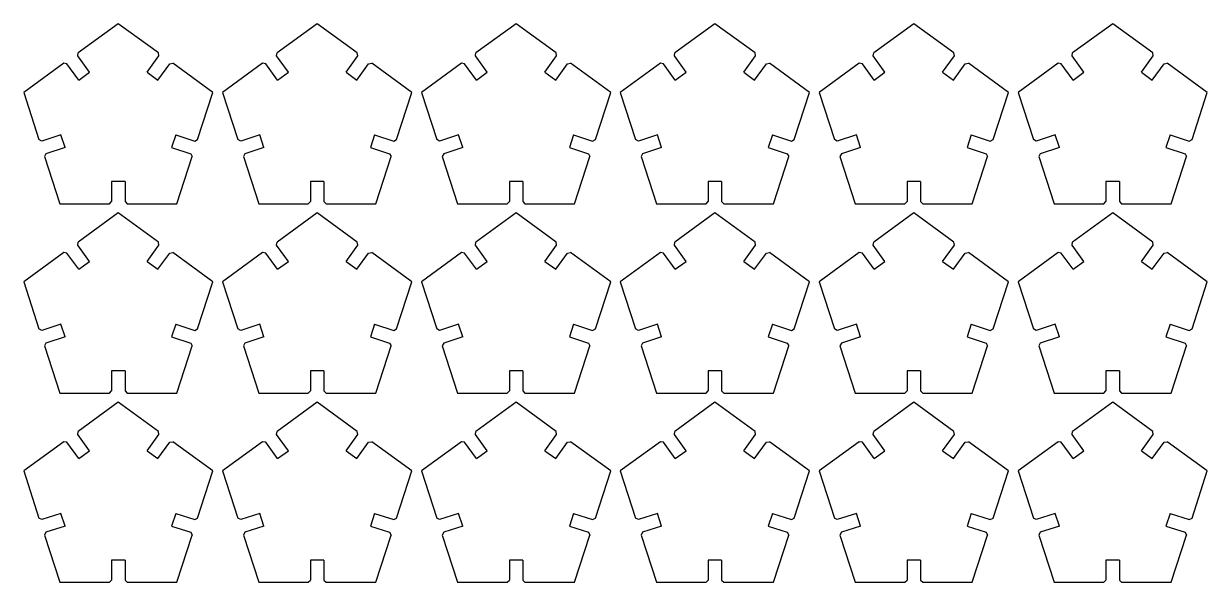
# Model space of a CAD drawing. Extents: x 13 to 1525, y 926 to 1281.
# Drawn here: x 13 to 766, y 926 to 1281 of the extents above; entities that cross this region are included whole.
import ezdxf

# ---------------------------------------------------------------- set-up
doc = ezdxf.new("R2010")
doc.units = 0
doc.layers.get('0').update_dxf_attribs({"linetype": 'CONTINUOUS'})

msp = doc.modelspace()

# ---------------------------------------------------------------- linework, layer by layer
at = {"color": 7}
for points in [[(73.411998, 1280.557995), (47.904356, 1262.0256)], [(73.411998, 1280.557995), (47.904356, 1262.0256)], [(98.919645, 1262.0256), (73.411998, 1280.557995)], [(98.919645, 1262.0256), (73.411998, 1280.557995)], [(199.884085, 1280.557995), (174.376443, 1262.0256)], [(225.391732, 1262.0256), (199.884085, 1280.557995)], [(326.356173, 1280.557995), (300.84853, 1262.0256)], [(351.86382, 1262.0256), (326.356173, 1280.557995)], [(452.828253, 1280.557995), (427.320611, 1262.0256)], [(478.3359, 1262.0256), (452.828253, 1280.557995)], [(579.300341, 1280.557995), (553.792698, 1262.0256)], [(604.807988, 1262.0256), (579.300341, 1280.557995)], [(705.772428, 1280.557995), (680.264785, 1262.0256)], [(731.280075, 1262.0256), (705.772428, 1280.557995)], [(47.590803, 1260.0459), (47.904355, 1262.0256)], [(47.590803, 1260.0459), (47.904355, 1262.0256)], [(48.208705, 1244.727675), (55.088538, 1249.726125), (47.590803, 1260.0459)], [(48.208705, 1244.727675), (55.088538, 1249.726125), (47.590803, 1260.0459)], [(91.735463, 1249.726125), (99.233198, 1260.0459)], [(91.735463, 1249.726125), (99.233198, 1260.0459)], [(99.233198, 1260.0459), (98.919645, 1262.0256)], [(99.233198, 1260.0459), (98.919645, 1262.0256)], [(174.06289, 1260.0459), (174.376443, 1262.0256)], [(174.680793, 1244.727675), (181.560625, 1249.726125), (174.06289, 1260.0459)], [(218.20755, 1249.726125), (225.705285, 1260.0459)], [(225.705285, 1260.0459), (225.391732, 1262.0256)], [(300.534978, 1260.0459), (300.84853, 1262.0256)], [(301.15288, 1244.727675), (308.032713, 1249.726125), (300.534978, 1260.0459)], [(344.679638, 1249.726125), (352.177372, 1260.0459)], [(352.177372, 1260.0459), (351.86382, 1262.0256)], [(427.007058, 1260.0459), (427.320611, 1262.0256)], [(427.624961, 1244.727675), (434.504793, 1249.726125), (427.007058, 1260.0459)], [(471.151718, 1249.726125), (478.649453, 1260.0459)], [(478.649453, 1260.0459), (478.3359, 1262.0256)], [(553.479145, 1260.0459), (553.792698, 1262.0256)], [(554.097048, 1244.727675), (560.97688, 1249.726125), (553.479146, 1260.0459)], [(597.623805, 1249.726125), (605.12154, 1260.0459)], [(605.12154, 1260.0459), (604.807988, 1262.0256)], [(679.951233, 1260.0459), (680.264785, 1262.0256)], [(680.569135, 1244.727675), (687.448968, 1249.726125), (679.951233, 1260.0459)], [(724.095892, 1249.726125), (731.593627, 1260.0459)], [(731.593627, 1260.0459), (731.280075, 1262.0256)], [(38.731256, 1255.36095), (13.223613, 1236.8286)], [(38.731256, 1255.36095), (13.223613, 1236.8286)], [(40.710971, 1255.047375), (38.731256, 1255.36095)], [(40.710971, 1255.047375), (38.731256, 1255.36095)], [(48.208705, 1244.727675), (40.71097, 1255.047375)], [(48.208705, 1244.727675), (40.71097, 1255.047375)], [(91.735463, 1249.726125), (98.615295, 1244.727675), (106.11303, 1255.047375)], [(91.735463, 1249.726125), (98.615295, 1244.727675), (106.11303, 1255.047375)], [(106.11303, 1255.047375), (108.092745, 1255.36095)], [(106.11303, 1255.047375), (108.092745, 1255.36095)], [(133.600388, 1236.8286), (108.092745, 1255.36095)], [(133.600388, 1236.8286), (108.092745, 1255.36095)], [(165.203343, 1255.36095), (139.6957, 1236.8286)], [(167.183058, 1255.047375), (165.203343, 1255.36095)], [(174.680793, 1244.727675), (167.183058, 1255.047375)], [(218.20755, 1249.726125), (225.087382, 1244.727675), (232.585117, 1255.047375)], [(232.585117, 1255.047375), (234.564832, 1255.36095)], [(260.072475, 1236.8286), (234.564832, 1255.36095)], [(291.67543, 1255.36095), (266.167788, 1236.8286)], [(293.655146, 1255.047375), (291.67543, 1255.36095)], [(301.15288, 1244.727675), (293.655145, 1255.047375)], [(344.679638, 1249.726125), (351.55947, 1244.727675), (359.057205, 1255.047375)], [(359.057205, 1255.047375), (361.03692, 1255.36095)], [(386.544562, 1236.8286), (361.03692, 1255.36095)], [(418.147511, 1255.36095), (392.639868, 1236.8286)], [(420.127226, 1255.047375), (418.147511, 1255.36095)], [(427.624961, 1244.727675), (420.127226, 1255.047375)], [(471.151718, 1249.726125), (478.03155, 1244.727675), (485.529285, 1255.047375)], [(485.529285, 1255.047375), (487.509, 1255.36095)], [(513.016642, 1236.8286), (487.509, 1255.36095)], [(544.619598, 1255.36095), (519.111956, 1236.8286)], [(546.599313, 1255.047375), (544.619598, 1255.36095)], [(554.097048, 1244.727675), (546.599313, 1255.047375)], [(597.623805, 1249.726125), (604.503637, 1244.727675), (612.001373, 1255.047375)], [(612.001373, 1255.047375), (613.981088, 1255.36095)], [(639.48873, 1236.8286), (613.981088, 1255.36095)], [(671.091685, 1255.36095), (645.584043, 1236.8286)], [(673.0714, 1255.047375), (671.091685, 1255.36095)], [(680.569135, 1244.727675), (673.0714, 1255.047375)], [(724.095892, 1249.726125), (730.975725, 1244.727675), (738.47346, 1255.047375)], [(738.47346, 1255.047375), (740.453175, 1255.36095)], [(765.960817, 1236.8286), (740.453175, 1255.36095)], [(13.223613, 1236.8286), (22.96666, 1206.84255)], [(13.223613, 1236.8286), (22.96666, 1206.84255)], [(123.85734, 1206.84255), (133.600388, 1236.8286)], [(123.85734, 1206.84255), (133.600388, 1236.8286)], [(139.6957, 1236.8286), (149.438748, 1206.84255)], [(250.329428, 1206.84255), (260.072475, 1236.8286)], [(266.167788, 1236.8286), (275.910835, 1206.84255)], [(376.801515, 1206.84255), (386.544562, 1236.8286)], [(392.639868, 1236.8286), (402.382916, 1206.84255)], [(503.273595, 1206.84255), (513.016642, 1236.8286)], [(519.111956, 1236.8286), (528.855003, 1206.84255)], [(629.745683, 1206.84255), (639.48873, 1236.8286)], [(645.584043, 1236.8286), (655.32709, 1206.84255)], [(756.21777, 1206.84255), (765.960817, 1236.8286)], [(24.75259, 1205.932575), (22.96666, 1206.84255)], [(24.75259, 1205.932575), (22.96666, 1206.84255)], [(36.884178, 1209.87435), (24.752591, 1205.932575)], [(36.884178, 1209.87435), (24.752591, 1205.932575)], [(39.512043, 1201.78665), (36.884178, 1209.87435)], [(39.512043, 1201.78665), (36.884178, 1209.87435)], [(109.939823, 1209.87435), (107.311958, 1201.78665), (119.443545, 1197.8448)], [(109.939823, 1209.87435), (107.311958, 1201.78665), (119.443545, 1197.8448)], [(109.939823, 1209.87435), (122.07141, 1205.932575)], [(109.939823, 1209.87435), (122.07141, 1205.932575)], [(122.07141, 1205.932575), (123.85734, 1206.84255)], [(122.07141, 1205.932575), (123.85734, 1206.84255)], [(151.224678, 1205.932575), (149.438748, 1206.84255)], [(163.356266, 1209.87435), (151.224678, 1205.932575)], [(165.98413, 1201.78665), (163.356266, 1209.87435)], [(236.41191, 1209.87435), (233.784045, 1201.78665), (245.915632, 1197.8448)], [(236.41191, 1209.87435), (248.543498, 1205.932575)], [(248.543497, 1205.932575), (250.329427, 1206.84255)], [(277.696765, 1205.932575), (275.910835, 1206.84255)], [(289.828353, 1209.87435), (277.696765, 1205.932575)], [(292.456218, 1201.78665), (289.828353, 1209.87435)], [(362.883997, 1209.87435), (360.256132, 1201.78665), (372.38772, 1197.8448)], [(362.883997, 1209.87435), (375.015585, 1205.932575)], [(375.015585, 1205.932575), (376.801515, 1206.84255)], [(404.168846, 1205.932575), (402.382916, 1206.84255)], [(416.300433, 1209.87435), (404.168846, 1205.932575)], [(418.928298, 1201.78665), (416.300433, 1209.87435)], [(489.356078, 1209.87435), (486.728213, 1201.78665), (498.8598, 1197.8448)], [(489.356078, 1209.87435), (501.487665, 1205.932575)], [(501.487665, 1205.932575), (503.273595, 1206.84255)], [(530.640933, 1205.932575), (528.855003, 1206.84255)], [(542.772521, 1209.87435), (530.640933, 1205.932575)], [(545.400385, 1201.78665), (542.772521, 1209.87435)], [(615.828165, 1209.87435), (613.2003, 1201.78665), (625.331887, 1197.8448)], [(615.828165, 1209.87435), (627.959753, 1205.932575)], [(627.959753, 1205.932575), (629.745683, 1206.84255)], [(657.11302, 1205.932575), (655.32709, 1206.84255)], [(669.244608, 1209.87435), (657.11302, 1205.932575)], [(671.872473, 1201.78665), (669.244608, 1209.87435)], [(742.300252, 1209.87435), (739.672388, 1201.78665), (751.803975, 1197.8448)], [(742.300252, 1209.87435), (754.43184, 1205.932575)], [(754.43184, 1205.932575), (756.21777, 1206.84255)], [(27.380456, 1197.8448), (26.470481, 1196.0589)], [(27.380456, 1197.8448), (26.470481, 1196.0589)], [(39.512043, 1201.78665), (27.380455, 1197.8448)], [(39.512043, 1201.78665), (27.380455, 1197.8448)], [(119.443545, 1197.8448), (120.35352, 1196.0589)], [(119.443545, 1197.8448), (120.35352, 1196.0589)], [(153.852543, 1197.8448), (152.942568, 1196.0589)], [(165.98413, 1201.78665), (153.852543, 1197.8448)], [(245.915632, 1197.8448), (246.825607, 1196.0589)], [(280.32463, 1197.8448), (279.414655, 1196.0589)], [(292.456218, 1201.78665), (280.32463, 1197.8448)], [(372.38772, 1197.8448), (373.297695, 1196.0589)], [(406.796711, 1197.8448), (405.886736, 1196.0589)], [(418.928298, 1201.78665), (406.796711, 1197.8448)], [(498.8598, 1197.8448), (499.769775, 1196.0589)], [(533.268798, 1197.8448), (532.358823, 1196.0589)], [(545.400385, 1201.78665), (533.268798, 1197.8448)], [(625.331887, 1197.8448), (626.241863, 1196.0589)], [(659.740885, 1197.8448), (658.83091, 1196.0589)], [(671.872473, 1201.78665), (659.740885, 1197.8448)], [(751.803975, 1197.8448), (752.71395, 1196.0589)], [(26.470481, 1196.0589), (36.213528, 1166.07285)], [(26.470481, 1196.0589), (36.213528, 1166.07285)], [(110.610472, 1166.07285), (120.35352, 1196.0589)], [(110.610472, 1166.07285), (120.35352, 1196.0589)], [(152.942568, 1196.0589), (162.685615, 1166.07285)], [(237.08256, 1166.07285), (246.825607, 1196.0589)], [(279.414655, 1196.0589), (289.157703, 1166.07285)], [(363.554647, 1166.07285), (373.297695, 1196.0589)], [(405.886736, 1196.0589), (415.629783, 1166.07285)], [(490.026727, 1166.07285), (499.769775, 1196.0589)], [(532.358823, 1196.0589), (542.101871, 1166.07285)], [(616.498815, 1166.07285), (626.241863, 1196.0589)], [(658.83091, 1196.0589), (668.573958, 1166.07285)], [(742.970902, 1166.07285), (752.71395, 1196.0589)], [(77.66397, 1180.246125), (69.160031, 1180.246125)], [(69.160031, 1180.246125), (69.160031, 1167.4902)], [(77.66397, 1180.246125), (69.160031, 1180.246125)], [(69.160031, 1180.246125), (69.160031, 1167.4902)], [(77.66397, 1180.246125), (77.66397, 1167.4902)], [(77.66397, 1180.246125), (77.66397, 1167.4902)], [(204.136057, 1180.246125), (195.632118, 1180.246125)], [(195.632118, 1180.246125), (195.632118, 1167.4902)], [(204.136057, 1180.246125), (204.136057, 1167.4902)], [(330.608145, 1180.246125), (322.104205, 1180.246125)], [(322.104205, 1180.246125), (322.104205, 1167.4902)], [(330.608145, 1180.246125), (330.608145, 1167.4902)], [(457.080225, 1180.246125), (448.576286, 1180.246125)], [(448.576286, 1180.246125), (448.576286, 1167.4902)], [(457.080225, 1180.246125), (457.080225, 1167.4902)], [(583.552312, 1180.246125), (575.048373, 1180.246125)], [(575.048373, 1180.246125), (575.048373, 1167.4902)], [(583.552312, 1180.246125), (583.552312, 1167.4902)], [(710.0244, 1180.246125), (701.52046, 1180.246125)], [(701.52046, 1180.246125), (701.52046, 1167.4902)], [(710.0244, 1180.246125), (710.0244, 1167.4902)], [(67.742711, 1166.07285), (69.160031, 1167.4902)], [(67.742711, 1166.07285), (69.160031, 1167.4902)], [(77.66397, 1167.4902), (79.08129, 1166.07285)], [(77.66397, 1167.4902), (79.08129, 1166.07285)], [(194.214798, 1166.07285), (195.632118, 1167.4902)], [(204.136057, 1167.4902), (205.553377, 1166.07285)], [(320.686885, 1166.07285), (322.104205, 1167.4902)], [(330.608145, 1167.4902), (332.025465, 1166.07285)], [(447.158966, 1166.07285), (448.576286, 1167.4902)], [(457.080225, 1167.4902), (458.497545, 1166.07285)], [(573.631053, 1166.07285), (575.048373, 1167.4902)], [(583.552312, 1167.4902), (584.969632, 1166.07285)], [(700.10314, 1166.07285), (701.52046, 1167.4902)], [(710.0244, 1167.4902), (711.44172, 1166.07285)], [(36.213528, 1166.07285), (67.74271, 1166.07285)], [(36.213528, 1166.07285), (67.74271, 1166.07285)], [(73.411998, 1160.272162), (47.904356, 1141.739767)], [(98.919645, 1141.739767), (73.411998, 1160.272162)], [(79.08129, 1166.07285), (110.610473, 1166.07285)], [(79.08129, 1166.07285), (110.610473, 1166.07285)], [(162.685615, 1166.07285), (194.214798, 1166.07285)], [(199.884085, 1160.272162), (174.376443, 1141.739767)], [(225.391732, 1141.739767), (199.884085, 1160.272162)], [(205.553377, 1166.07285), (237.08256, 1166.07285)], [(289.157703, 1166.07285), (320.686885, 1166.07285)], [(326.356173, 1160.272162), (300.84853, 1141.739767)], [(351.86382, 1141.739767), (326.356173, 1160.272162)], [(332.025465, 1166.07285), (363.554647, 1166.07285)], [(415.629783, 1166.07285), (447.158966, 1166.07285)], [(452.828253, 1160.272162), (427.320611, 1141.739767)], [(478.3359, 1141.739767), (452.828253, 1160.272162)], [(458.497545, 1166.07285), (490.026728, 1166.07285)], [(542.101871, 1166.07285), (573.631053, 1166.07285)], [(579.300341, 1160.272162), (553.792698, 1141.739767)], [(604.807988, 1141.739767), (579.300341, 1160.272162)], [(584.969632, 1166.07285), (616.498815, 1166.07285)], [(668.573958, 1166.07285), (700.10314, 1166.07285)], [(705.772428, 1160.272162), (680.264785, 1141.739767)], [(731.280075, 1141.739767), (705.772428, 1160.272162)], [(711.44172, 1166.07285), (742.970902, 1166.07285)], [(47.590803, 1139.760067), (47.904355, 1141.739767)], [(48.208705, 1124.441842), (55.088538, 1129.440292), (47.590803, 1139.760067)], [(91.735463, 1129.440292), (99.233198, 1139.760067)], [(99.233198, 1139.760067), (98.919645, 1141.739767)], [(174.06289, 1139.760067), (174.376443, 1141.739767)], [(174.680793, 1124.441842), (181.560625, 1129.440292), (174.06289, 1139.760067)], [(218.20755, 1129.440292), (225.705285, 1139.760067)], [(225.705285, 1139.760067), (225.391732, 1141.739767)], [(300.534978, 1139.760067), (300.84853, 1141.739767)], [(301.15288, 1124.441842), (308.032713, 1129.440292), (300.534978, 1139.760067)], [(344.679638, 1129.440292), (352.177372, 1139.760067)], [(352.177372, 1139.760067), (351.86382, 1141.739767)], [(427.007058, 1139.760067), (427.320611, 1141.739767)], [(427.624961, 1124.441842), (434.504793, 1129.440292), (427.007058, 1139.760067)], [(471.151718, 1129.440292), (478.649453, 1139.760067)], [(478.649453, 1139.760067), (478.3359, 1141.739767)], [(553.479145, 1139.760067), (553.792698, 1141.739767)], [(554.097048, 1124.441842), (560.97688, 1129.440292), (553.479146, 1139.760067)], [(597.623805, 1129.440292), (605.12154, 1139.760067)], [(605.12154, 1139.760067), (604.807988, 1141.739767)], [(679.951233, 1139.760067), (680.264785, 1141.739767)], [(680.569135, 1124.441842), (687.448968, 1129.440292), (679.951233, 1139.760067)], [(724.095892, 1129.440292), (731.593627, 1139.760067)], [(731.593627, 1139.760067), (731.280075, 1141.739767)], [(38.731256, 1135.075118), (13.223613, 1116.542768)], [(40.710971, 1134.761542), (38.731256, 1135.075118)], [(48.208705, 1124.441842), (40.71097, 1134.761542)], [(91.735463, 1129.440292), (98.615295, 1124.441842), (106.11303, 1134.761542)], [(106.11303, 1134.761542), (108.092745, 1135.075118)], [(133.600388, 1116.542768), (108.092745, 1135.075118)], [(165.203343, 1135.075118), (139.6957, 1116.542768)], [(167.183058, 1134.761542), (165.203343, 1135.075118)], [(174.680793, 1124.441842), (167.183058, 1134.761542)], [(218.20755, 1129.440292), (225.087382, 1124.441842), (232.585117, 1134.761542)], [(232.585117, 1134.761542), (234.564832, 1135.075118)], [(260.072475, 1116.542768), (234.564832, 1135.075118)], [(291.67543, 1135.075118), (266.167788, 1116.542768)], [(293.655146, 1134.761542), (291.67543, 1135.075118)], [(301.15288, 1124.441842), (293.655145, 1134.761542)], [(344.679638, 1129.440292), (351.55947, 1124.441842), (359.057205, 1134.761542)], [(359.057205, 1134.761542), (361.03692, 1135.075118)], [(386.544562, 1116.542768), (361.03692, 1135.075118)], [(418.147511, 1135.075118), (392.639868, 1116.542768)], [(420.127226, 1134.761542), (418.147511, 1135.075118)], [(427.624961, 1124.441842), (420.127226, 1134.761542)], [(471.151718, 1129.440292), (478.03155, 1124.441842), (485.529285, 1134.761542)], [(485.529285, 1134.761542), (487.509, 1135.075118)], [(513.016642, 1116.542768), (487.509, 1135.075118)], [(544.619598, 1135.075118), (519.111956, 1116.542768)], [(546.599313, 1134.761542), (544.619598, 1135.075118)], [(554.097048, 1124.441842), (546.599313, 1134.761542)], [(597.623805, 1129.440292), (604.503637, 1124.441842), (612.001373, 1134.761542)], [(612.001373, 1134.761542), (613.981088, 1135.075118)], [(639.48873, 1116.542768), (613.981088, 1135.075118)], [(671.091685, 1135.075118), (645.584043, 1116.542768)], [(673.0714, 1134.761542), (671.091685, 1135.075118)], [(680.569135, 1124.441842), (673.0714, 1134.761542)], [(724.095892, 1129.440292), (730.975725, 1124.441842), (738.47346, 1134.761542)], [(738.47346, 1134.761542), (740.453175, 1135.075118)], [(765.960817, 1116.542768), (740.453175, 1135.075118)], [(13.223613, 1116.542768), (22.96666, 1086.556717)], [(123.85734, 1086.556717), (133.600388, 1116.542768)], [(139.6957, 1116.542768), (149.438748, 1086.556717)], [(250.329428, 1086.556717), (260.072475, 1116.542768)], [(266.167788, 1116.542768), (275.910835, 1086.556717)], [(376.801515, 1086.556717), (386.544562, 1116.542768)], [(392.639868, 1116.542768), (402.382916, 1086.556717)], [(503.273595, 1086.556717), (513.016642, 1116.542768)], [(519.111956, 1116.542768), (528.855003, 1086.556717)], [(629.745683, 1086.556717), (639.48873, 1116.542768)], [(645.584043, 1116.542768), (655.32709, 1086.556717)], [(756.21777, 1086.556717), (765.960817, 1116.542768)], [(24.75259, 1085.646743), (22.96666, 1086.556717)], [(36.884178, 1089.588517), (24.752591, 1085.646743)], [(39.512043, 1081.500817), (36.884178, 1089.588517)], [(109.939823, 1089.588517), (107.311958, 1081.500817), (119.443545, 1077.558967)], [(109.939823, 1089.588517), (122.07141, 1085.646743)], [(122.07141, 1085.646743), (123.85734, 1086.556717)], [(151.224678, 1085.646743), (149.438748, 1086.556717)], [(163.356266, 1089.588517), (151.224678, 1085.646743)], [(165.98413, 1081.500817), (163.356266, 1089.588517)], [(236.41191, 1089.588517), (233.784045, 1081.500817), (245.915632, 1077.558967)], [(236.41191, 1089.588517), (248.543498, 1085.646743)], [(248.543497, 1085.646743), (250.329427, 1086.556717)], [(277.696765, 1085.646743), (275.910835, 1086.556717)], [(289.828353, 1089.588517), (277.696765, 1085.646743)], [(292.456218, 1081.500817), (289.828353, 1089.588517)], [(362.883997, 1089.588517), (360.256132, 1081.500817), (372.38772, 1077.558967)], [(362.883997, 1089.588517), (375.015585, 1085.646743)], [(375.015585, 1085.646743), (376.801515, 1086.556717)], [(404.168846, 1085.646743), (402.382916, 1086.556717)], [(416.300433, 1089.588517), (404.168846, 1085.646743)], [(418.928298, 1081.500817), (416.300433, 1089.588517)], [(489.356078, 1089.588517), (486.728213, 1081.500817), (498.8598, 1077.558967)], [(489.356078, 1089.588517), (501.487665, 1085.646743)], [(501.487665, 1085.646743), (503.273595, 1086.556717)], [(530.640933, 1085.646743), (528.855003, 1086.556717)], [(542.772521, 1089.588517), (530.640933, 1085.646743)], [(545.400385, 1081.500817), (542.772521, 1089.588517)], [(615.828165, 1089.588517), (613.2003, 1081.500817), (625.331887, 1077.558967)], [(615.828165, 1089.588517), (627.959753, 1085.646743)], [(627.959753, 1085.646743), (629.745683, 1086.556717)], [(657.11302, 1085.646743), (655.32709, 1086.556717)], [(669.244608, 1089.588517), (657.11302, 1085.646743)], [(671.872473, 1081.500817), (669.244608, 1089.588517)], [(742.300252, 1089.588517), (739.672388, 1081.500817), (751.803975, 1077.558967)], [(742.300252, 1089.588517), (754.43184, 1085.646743)], [(754.43184, 1085.646743), (756.21777, 1086.556717)], [(27.380456, 1077.558967), (26.470481, 1075.773067)], [(39.512043, 1081.500817), (27.380455, 1077.558967)], [(119.443545, 1077.558967), (120.35352, 1075.773067)], [(153.852543, 1077.558967), (152.942568, 1075.773067)], [(165.98413, 1081.500817), (153.852543, 1077.558967)], [(245.915632, 1077.558967), (246.825607, 1075.773067)], [(280.32463, 1077.558967), (279.414655, 1075.773067)], [(292.456218, 1081.500817), (280.32463, 1077.558967)], [(372.38772, 1077.558967), (373.297695, 1075.773067)], [(406.796711, 1077.558967), (405.886736, 1075.773067)], [(418.928298, 1081.500817), (406.796711, 1077.558967)], [(498.8598, 1077.558967), (499.769775, 1075.773067)], [(533.268798, 1077.558967), (532.358823, 1075.773067)], [(545.400385, 1081.500817), (533.268798, 1077.558967)], [(625.331887, 1077.558967), (626.241863, 1075.773067)], [(659.740885, 1077.558967), (658.83091, 1075.773067)], [(671.872473, 1081.500817), (659.740885, 1077.558967)], [(751.803975, 1077.558967), (752.71395, 1075.773067)], [(26.470481, 1075.773067), (36.213528, 1045.787017)], [(110.610472, 1045.787017), (120.35352, 1075.773067)], [(152.942568, 1075.773067), (162.685615, 1045.787017)], [(237.08256, 1045.787017), (246.825607, 1075.773067)], [(279.414655, 1075.773067), (289.157703, 1045.787017)], [(363.554647, 1045.787017), (373.297695, 1075.773067)], [(405.886736, 1075.773067), (415.629783, 1045.787017)], [(490.026727, 1045.787017), (499.769775, 1075.773067)], [(532.358823, 1075.773067), (542.101871, 1045.787017)], [(616.498815, 1045.787017), (626.241863, 1075.773067)], [(658.83091, 1075.773067), (668.573958, 1045.787017)], [(742.970902, 1045.787017), (752.71395, 1075.773067)], [(77.66397, 1059.960292), (69.160031, 1059.960292)], [(69.160031, 1059.960292), (69.160031, 1047.204367)], [(77.66397, 1059.960292), (77.66397, 1047.204367)], [(204.136057, 1059.960292), (195.632118, 1059.960292)], [(195.632118, 1059.960292), (195.632118, 1047.204367)], [(204.136057, 1059.960292), (204.136057, 1047.204367)], [(330.608145, 1059.960292), (322.104205, 1059.960292)], [(322.104205, 1059.960292), (322.104205, 1047.204367)], [(330.608145, 1059.960292), (330.608145, 1047.204367)], [(457.080225, 1059.960292), (448.576286, 1059.960292)], [(448.576286, 1059.960292), (448.576286, 1047.204367)], [(457.080225, 1059.960292), (457.080225, 1047.204367)], [(583.552312, 1059.960292), (575.048373, 1059.960292)], [(575.048373, 1059.960292), (575.048373, 1047.204367)], [(583.552312, 1059.960292), (583.552312, 1047.204367)], [(710.0244, 1059.960292), (701.52046, 1059.960292)], [(701.52046, 1059.960292), (701.52046, 1047.204367)], [(710.0244, 1059.960292), (710.0244, 1047.204367)], [(67.742711, 1045.787017), (69.160031, 1047.204367)], [(77.66397, 1047.204367), (79.08129, 1045.787018)], [(194.214798, 1045.787017), (195.632118, 1047.204367)], [(204.136057, 1047.204367), (205.553377, 1045.787018)], [(320.686885, 1045.787017), (322.104205, 1047.204367)], [(330.608145, 1047.204367), (332.025465, 1045.787018)], [(447.158966, 1045.787017), (448.576286, 1047.204367)], [(457.080225, 1047.204367), (458.497545, 1045.787018)], [(573.631053, 1045.787017), (575.048373, 1047.204367)], [(583.552312, 1047.204367), (584.969632, 1045.787018)], [(700.10314, 1045.787017), (701.52046, 1047.204367)], [(710.0244, 1047.204367), (711.44172, 1045.787018)], [(36.213528, 1045.787017), (67.74271, 1045.787017)], [(73.411998, 1039.98633), (47.904356, 1021.453935)], [(98.919645, 1021.453935), (73.411998, 1039.98633)], [(79.08129, 1045.787017), (110.610473, 1045.787017)], [(162.685615, 1045.787017), (194.214798, 1045.787017)], [(199.884085, 1039.98633), (174.376443, 1021.453935)], [(225.391732, 1021.453935), (199.884085, 1039.98633)], [(205.553377, 1045.787017), (237.08256, 1045.787017)], [(289.157703, 1045.787017), (320.686885, 1045.787017)], [(326.356173, 1039.98633), (300.84853, 1021.453935)], [(351.86382, 1021.453935), (326.356173, 1039.98633)], [(332.025465, 1045.787017), (363.554647, 1045.787017)], [(415.629783, 1045.787017), (447.158966, 1045.787017)], [(452.828253, 1039.98633), (427.320611, 1021.453935)], [(478.3359, 1021.453935), (452.828253, 1039.98633)], [(458.497545, 1045.787017), (490.026728, 1045.787017)], [(542.101871, 1045.787017), (573.631053, 1045.787017)], [(579.300341, 1039.98633), (553.792698, 1021.453935)], [(604.807988, 1021.453935), (579.300341, 1039.98633)], [(584.969632, 1045.787017), (616.498815, 1045.787017)], [(668.573958, 1045.787017), (700.10314, 1045.787017)], [(705.772428, 1039.98633), (680.264785, 1021.453935)], [(731.280075, 1021.453935), (705.772428, 1039.98633)], [(711.44172, 1045.787017), (742.970902, 1045.787017)], [(47.590803, 1019.474235), (47.904355, 1021.453935)], [(48.208705, 1004.15601), (55.088538, 1009.15446), (47.590803, 1019.474235)], [(91.735463, 1009.15446), (99.233198, 1019.474235)], [(99.233198, 1019.474235), (98.919645, 1021.453935)], [(174.06289, 1019.474235), (174.376443, 1021.453935)], [(174.680793, 1004.15601), (181.560625, 1009.15446), (174.06289, 1019.474235)], [(218.20755, 1009.15446), (225.705285, 1019.474235)], [(225.705285, 1019.474235), (225.391732, 1021.453935)], [(300.534978, 1019.474235), (300.84853, 1021.453935)], [(301.15288, 1004.15601), (308.032713, 1009.15446), (300.534978, 1019.474235)], [(344.679638, 1009.15446), (352.177372, 1019.474235)], [(352.177372, 1019.474235), (351.86382, 1021.453935)], [(427.007058, 1019.474235), (427.320611, 1021.453935)], [(427.624961, 1004.15601), (434.504793, 1009.15446), (427.007058, 1019.474235)], [(471.151718, 1009.15446), (478.649453, 1019.474235)], [(478.649453, 1019.474235), (478.3359, 1021.453935)], [(553.479145, 1019.474235), (553.792698, 1021.453935)], [(554.097048, 1004.15601), (560.97688, 1009.15446), (553.479146, 1019.474235)], [(597.623805, 1009.15446), (605.12154, 1019.474235)], [(605.12154, 1019.474235), (604.807988, 1021.453935)], [(679.951233, 1019.474235), (680.264785, 1021.453935)], [(680.569135, 1004.15601), (687.448968, 1009.15446), (679.951233, 1019.474235)], [(724.095892, 1009.15446), (731.593627, 1019.474235)], [(731.593627, 1019.474235), (731.280075, 1021.453935)], [(38.731256, 1014.789285), (13.223613, 996.256935)], [(40.710971, 1014.47571), (38.731256, 1014.789285)], [(48.208705, 1004.15601), (40.71097, 1014.47571)], [(91.735463, 1009.15446), (98.615295, 1004.15601), (106.11303, 1014.47571)], [(106.11303, 1014.47571), (108.092745, 1014.789285)], [(133.600388, 996.256935), (108.092745, 1014.789285)], [(165.203343, 1014.789285), (139.6957, 996.256935)], [(167.183058, 1014.47571), (165.203343, 1014.789285)], [(174.680793, 1004.15601), (167.183058, 1014.47571)], [(218.20755, 1009.15446), (225.087382, 1004.15601), (232.585117, 1014.47571)], [(232.585117, 1014.47571), (234.564832, 1014.789285)], [(260.072475, 996.256935), (234.564832, 1014.789285)], [(291.67543, 1014.789285), (266.167788, 996.256935)], [(293.655146, 1014.47571), (291.67543, 1014.789285)], [(301.15288, 1004.15601), (293.655145, 1014.47571)], [(344.679638, 1009.15446), (351.55947, 1004.15601), (359.057205, 1014.47571)], [(359.057205, 1014.47571), (361.03692, 1014.789285)], [(386.544562, 996.256935), (361.03692, 1014.789285)], [(418.147511, 1014.789285), (392.639868, 996.256935)], [(420.127226, 1014.47571), (418.147511, 1014.789285)], [(427.624961, 1004.15601), (420.127226, 1014.47571)], [(471.151718, 1009.15446), (478.03155, 1004.15601), (485.529285, 1014.47571)], [(485.529285, 1014.47571), (487.509, 1014.789285)], [(513.016642, 996.256935), (487.509, 1014.789285)], [(544.619598, 1014.789285), (519.111956, 996.256935)], [(546.599313, 1014.47571), (544.619598, 1014.789285)], [(554.097048, 1004.15601), (546.599313, 1014.47571)], [(597.623805, 1009.15446), (604.503637, 1004.15601), (612.001373, 1014.47571)], [(612.001373, 1014.47571), (613.981088, 1014.789285)], [(639.48873, 996.256935), (613.981088, 1014.789285)], [(671.091685, 1014.789285), (645.584043, 996.256935)], [(673.0714, 1014.47571), (671.091685, 1014.789285)], [(680.569135, 1004.15601), (673.0714, 1014.47571)], [(724.095892, 1009.15446), (730.975725, 1004.15601), (738.47346, 1014.47571)], [(738.47346, 1014.47571), (740.453175, 1014.789285)], [(765.960817, 996.256935), (740.453175, 1014.789285)], [(13.223613, 996.256935), (22.96666, 966.270885)], [(123.85734, 966.270885), (133.600388, 996.256935)], [(139.6957, 996.256935), (149.438748, 966.270885)], [(250.329428, 966.270885), (260.072475, 996.256935)], [(266.167788, 996.256935), (275.910835, 966.270885)], [(376.801515, 966.270885), (386.544562, 996.256935)], [(392.639868, 996.256935), (402.382916, 966.270885)], [(503.273595, 966.270885), (513.016642, 996.256935)], [(519.111956, 996.256935), (528.855003, 966.270885)], [(629.745683, 966.270885), (639.48873, 996.256935)], [(645.584043, 996.256935), (655.32709, 966.270885)], [(756.21777, 966.270885), (765.960817, 996.256935)], [(24.75259, 965.36091), (22.96666, 966.270885)], [(36.884178, 969.302685), (24.752591, 965.36091)], [(39.512043, 961.214985), (36.884178, 969.302685)], [(109.939823, 969.302685), (107.311958, 961.214985), (119.443545, 957.273135)], [(109.939823, 969.302685), (122.07141, 965.36091)], [(122.07141, 965.36091), (123.85734, 966.270885)], [(151.224678, 965.36091), (149.438748, 966.270885)], [(163.356266, 969.302685), (151.224678, 965.36091)], [(165.98413, 961.214985), (163.356266, 969.302685)], [(236.41191, 969.302685), (233.784045, 961.214985), (245.915632, 957.273135)], [(236.41191, 969.302685), (248.543498, 965.36091)], [(248.543497, 965.36091), (250.329427, 966.270885)], [(277.696765, 965.36091), (275.910835, 966.270885)], [(289.828353, 969.302685), (277.696765, 965.36091)], [(292.456218, 961.214985), (289.828353, 969.302685)], [(362.883997, 969.302685), (360.256132, 961.214985), (372.38772, 957.273135)], [(362.883997, 969.302685), (375.015585, 965.36091)], [(375.015585, 965.36091), (376.801515, 966.270885)], [(404.168846, 965.36091), (402.382916, 966.270885)], [(416.300433, 969.302685), (404.168846, 965.36091)], [(418.928298, 961.214985), (416.300433, 969.302685)], [(489.356078, 969.302685), (486.728213, 961.214985), (498.8598, 957.273135)], [(489.356078, 969.302685), (501.487665, 965.36091)], [(501.487665, 965.36091), (503.273595, 966.270885)], [(530.640933, 965.36091), (528.855003, 966.270885)], [(542.772521, 969.302685), (530.640933, 965.36091)], [(545.400385, 961.214985), (542.772521, 969.302685)], [(615.828165, 969.302685), (613.2003, 961.214985), (625.331887, 957.273135)], [(615.828165, 969.302685), (627.959753, 965.36091)], [(627.959753, 965.36091), (629.745683, 966.270885)], [(657.11302, 965.36091), (655.32709, 966.270885)], [(669.244608, 969.302685), (657.11302, 965.36091)], [(671.872473, 961.214985), (669.244608, 969.302685)], [(742.300252, 969.302685), (739.672388, 961.214985), (751.803975, 957.273135)], [(742.300252, 969.302685), (754.43184, 965.36091)], [(754.43184, 965.36091), (756.21777, 966.270885)], [(27.380456, 957.273135), (26.470481, 955.487235)], [(39.512043, 961.214985), (27.380455, 957.273135)], [(119.443545, 957.273135), (120.35352, 955.487235)], [(153.852543, 957.273135), (152.942568, 955.487235)], [(165.98413, 961.214985), (153.852543, 957.273135)], [(245.915632, 957.273135), (246.825607, 955.487235)], [(280.32463, 957.273135), (279.414655, 955.487235)], [(292.456218, 961.214985), (280.32463, 957.273135)], [(372.38772, 957.273135), (373.297695, 955.487235)], [(406.796711, 957.273135), (405.886736, 955.487235)], [(418.928298, 961.214985), (406.796711, 957.273135)], [(498.8598, 957.273135), (499.769775, 955.487235)], [(533.268798, 957.273135), (532.358823, 955.487235)], [(545.400385, 961.214985), (533.268798, 957.273135)], [(625.331887, 957.273135), (626.241863, 955.487235)], [(659.740885, 957.273135), (658.83091, 955.487235)], [(671.872473, 961.214985), (659.740885, 957.273135)], [(751.803975, 957.273135), (752.71395, 955.487235)], [(26.470481, 955.487235), (36.213528, 925.501185)], [(110.610472, 925.501185), (120.35352, 955.487235)], [(152.942568, 955.487235), (162.685615, 925.501185)], [(237.08256, 925.501185), (246.825607, 955.487235)], [(279.414655, 955.487235), (289.157703, 925.501185)], [(363.554647, 925.501185), (373.297695, 955.487235)], [(405.886736, 955.487235), (415.629783, 925.501185)], [(490.026727, 925.501185), (499.769775, 955.487235)], [(532.358823, 955.487235), (542.101871, 925.501185)], [(616.498815, 925.501185), (626.241863, 955.487235)], [(658.83091, 955.487235), (668.573958, 925.501185)], [(742.970902, 925.501185), (752.71395, 955.487235)], [(77.66397, 939.67446), (69.160031, 939.67446)], [(69.160031, 939.67446), (69.160031, 926.918535)], [(77.66397, 939.67446), (77.66397, 926.918535)], [(204.136057, 939.67446), (195.632118, 939.67446)], [(195.632118, 939.67446), (195.632118, 926.918535)], [(204.136057, 939.67446), (204.136057, 926.918535)], [(330.608145, 939.67446), (322.104205, 939.67446)], [(322.104205, 939.67446), (322.104205, 926.918535)], [(330.608145, 939.67446), (330.608145, 926.918535)], [(457.080225, 939.67446), (448.576286, 939.67446)], [(448.576286, 939.67446), (448.576286, 926.918535)], [(457.080225, 939.67446), (457.080225, 926.918535)], [(583.552312, 939.67446), (575.048373, 939.67446)], [(575.048373, 939.67446), (575.048373, 926.918535)], [(583.552312, 939.67446), (583.552312, 926.918535)], [(710.0244, 939.67446), (701.52046, 939.67446)], [(701.52046, 939.67446), (701.52046, 926.918535)], [(710.0244, 939.67446), (710.0244, 926.918535)], [(67.742711, 925.501185), (69.160031, 926.918535)], [(77.66397, 926.918535), (79.08129, 925.501185)], [(194.214798, 925.501185), (195.632118, 926.918535)], [(204.136057, 926.918535), (205.553377, 925.501185)], [(320.686885, 925.501185), (322.104205, 926.918535)], [(330.608145, 926.918535), (332.025465, 925.501185)], [(447.158966, 925.501185), (448.576286, 926.918535)], [(457.080225, 926.918535), (458.497545, 925.501185)], [(573.631053, 925.501185), (575.048373, 926.918535)], [(583.552312, 926.918535), (584.969632, 925.501185)], [(700.10314, 925.501185), (701.52046, 926.918535)], [(710.0244, 926.918535), (711.44172, 925.501185)], [(36.213528, 925.501185), (67.74271, 925.501185)], [(79.08129, 925.501185), (110.610473, 925.501185)], [(162.685615, 925.501185), (194.214798, 925.501185)], [(205.553377, 925.501185), (237.08256, 925.501185)], [(289.157703, 925.501185), (320.686885, 925.501185)], [(332.025465, 925.501185), (363.554647, 925.501185)], [(415.629783, 925.501185), (447.158966, 925.501185)], [(458.497545, 925.501185), (490.026728, 925.501185)], [(542.101871, 925.501185), (573.631053, 925.501185)], [(584.969632, 925.501185), (616.498815, 925.501185)], [(668.573958, 925.501185), (700.10314, 925.501185)], [(711.44172, 925.501185), (742.970902, 925.501185)]]:
    msp.add_lwpolyline(points, dxfattribs=at)

doc.saveas('drawing.dxf')
